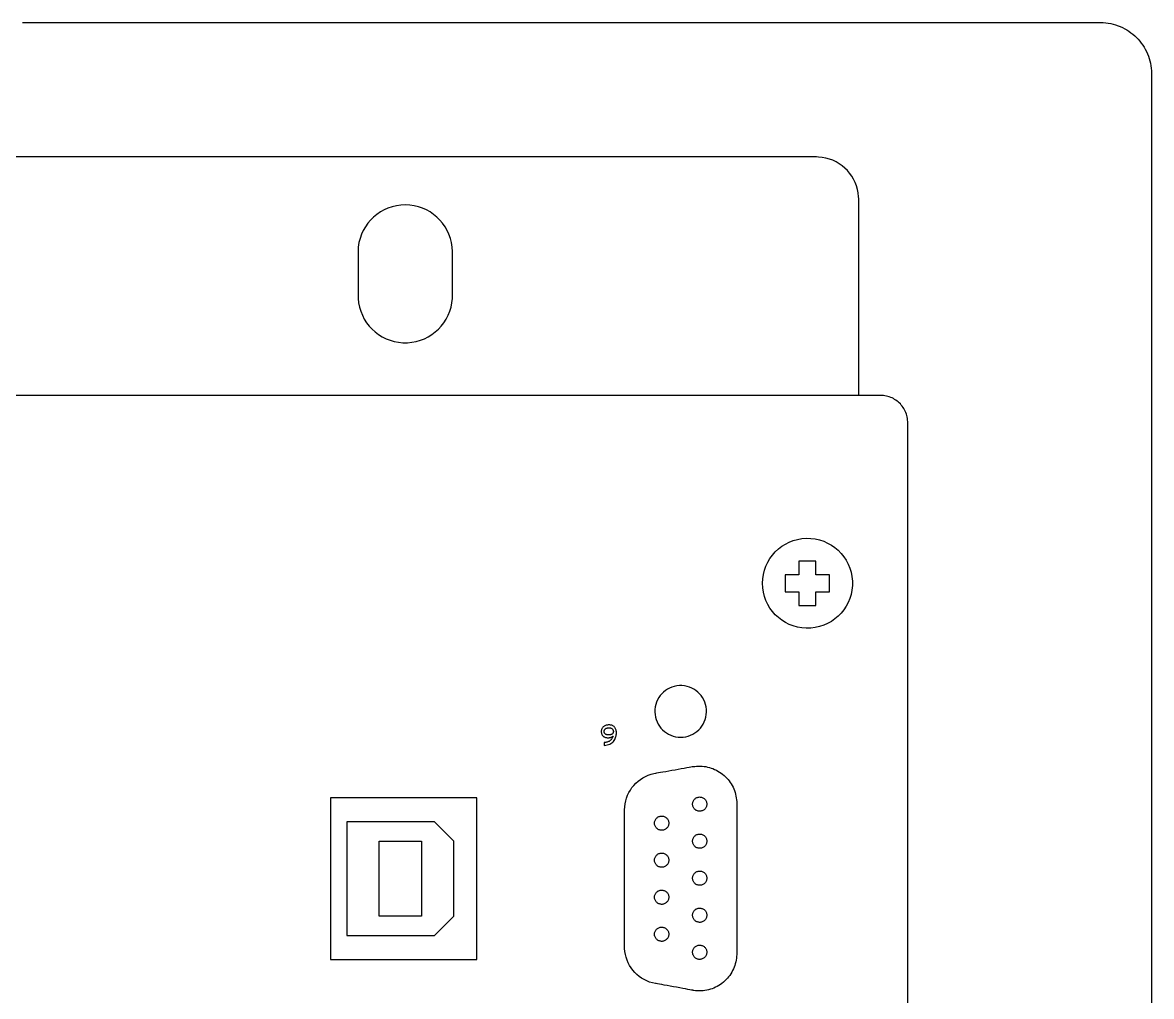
# Model space of a CAD drawing. Extents: x -11 to 35.7, y -8.8 to 26.3.
# Drawn here: x 11.276 to 14.599, y 9.133 to 12 of the extents above; entities that cross this region are included whole.
import ezdxf

# ---------------------------------------------------------------- set-up
doc = ezdxf.new("R2010")
doc.units = 0
doc.header["$MEASUREMENT"] = 0
for name, color, linetype in [('1_01__3U_VERTICAL_RACK_MOU', 7, 'CONTINUOUS'), ('1_02__3U_VERTICAL_PANEL_MO', 7, 'CONTINUOUS'), ('2_03__STANDARD_INTERFACE_P', 7, 'CONTINUOUS'), ('2_04__STANDARD_PLUS_SAFELO', 7, 'CONTINUOUS'), ('5_00_DWG', 7, 'CONTINUOUS')]:
    doc.layers.add(name, color=color, linetype=linetype)

msp = doc.modelspace()

# ---------------------------------------------------------------- linework, layer by layer
at = {"layer": '1_01__3U_VERTICAL_RACK_MOU'}
for points in [[(13.7374, 10.9024), (13.7374, 10.9027), (13.7374, 10.9037), (13.7374, 10.9053), (13.7374, 10.9074), (13.7374, 10.9134), (13.7374, 10.9216), (13.7374, 10.9318), (13.7374, 10.9439), (13.7374, 10.9577), (13.7374, 10.9732), (13.7374, 10.9901), (13.7374, 11.0083), (13.7374, 11.0276), (13.7374, 11.048), (13.7374, 11.0693), (13.7374, 11.0914), (13.7374, 11.1371), (13.7374, 11.2314), (13.7374, 11.2776), (13.7374, 11.3), (13.7374, 11.3217), (13.7374, 11.3427), (13.7374, 11.3626), (13.7374, 11.3815), (13.7374, 11.3992), (13.7374, 11.4155), (13.7374, 11.4302), (13.7374, 11.4433), (13.7374, 11.4546), (13.7374, 11.464), (13.7374, 11.4713), (13.7374, 11.4763), (13.7374, 11.478), (13.7374, 11.479), (13.7374, 11.4794), (13.7374, 11.4818), (13.7371, 11.4874), (13.736, 11.4984), (13.7338, 11.5091), (13.7308, 11.5195), (13.727, 11.5295), (13.7223, 11.539), (13.7169, 11.548), (13.7107, 11.5566), (13.7039, 11.5646), (13.6964, 11.5719), (13.6884, 11.5787), (13.6798, 11.5847), (13.6706, 11.59), (13.6611, 11.5946), (13.651, 11.5983), (13.6406, 11.6012), (13.6299, 11.6032), (13.6188, 11.6042), (13.6132, 11.6044), (13.6125, 11.6044), (13.6124, 11.6044), (13.6124, 11.6044), (13.6124, 11.6044), (13.6124, 11.6044), (13.6124, 11.6044), (13.6124, 11.6044), (13.6124, 11.6044), (13.6124, 11.6044), (13.6124, 11.6044), (13.6124, 11.6044), (13.6124, 11.6044), (13.6115, 11.6044), (13.6094, 11.6044), (13.606, 11.6044), (13.6014, 11.6044), (13.5955, 11.6044), (13.5884, 11.6044), (13.5801, 11.6044), (13.5706, 11.6044), (13.56, 11.6044), (13.5482, 11.6044), (13.5352, 11.6044), (13.5212, 11.6044), (13.5061, 11.6044), (13.4899, 11.6044), (13.4726, 11.6044), (13.4543, 11.6044), (13.435, 11.6044), (13.4147, 11.6044), (13.3934, 11.6044), (13.3712, 11.6044), (13.3479, 11.6044), (13.3238, 11.6044), (13.2987, 11.6044), (13.2728, 11.6044), (13.246, 11.6044), (13.2183, 11.6044), (13.1897, 11.6044), (13.1604, 11.6044), (13.1302, 11.6044), (13.0993, 11.6044), (13.0676, 11.6044), (13.0351, 11.6044), (13.0019, 11.6044), (12.968, 11.6044), (12.9333, 11.6044), (12.898, 11.6044), (12.8621, 11.6044), (12.8255, 11.6044), (12.7882, 11.6044), (12.7504, 11.6044), (12.712, 11.6044), (12.6334, 11.6044), (12.5527, 11.6044), (12.47, 11.6044), (12.3854, 11.6044), (12.2991, 11.6044), (12.2112, 11.6044), (12.1219, 11.6044), (12.0314, 11.6044), (11.9396, 11.6044), (11.8469, 11.6044), (11.7533, 11.6044), (11.659, 11.6044), (11.4688, 11.6044), (11.2774, 11.6044), (11.086, 11.6044)], [(13.8817, 9.1104), (13.8817, 9.1462), (13.8817, 9.1816), (13.8817, 9.2168), (13.8817, 9.2516), (13.8817, 9.2861), (13.8817, 9.3203), (13.8817, 9.3542), (13.8817, 9.3878), (13.8817, 9.421), (13.8817, 9.4539), (13.8817, 9.4864), (13.8817, 9.5186), (13.8817, 9.5505), (13.8817, 9.5821), (13.8817, 9.6133), (13.8817, 9.6442), (13.8817, 9.6747), (13.8817, 9.7049), (13.8817, 9.7347), (13.8817, 9.7642), (13.8817, 9.7933), (13.8817, 9.8221), (13.8817, 9.8505), (13.8817, 9.8785), (13.8817, 9.9062), (13.8817, 9.9335), (13.8817, 9.9605), (13.8817, 9.9871), (13.8817, 10.0133), (13.8817, 10.0391), (13.8817, 10.0646), (13.8817, 10.0897), (13.8817, 10.1144), (13.8817, 10.1387), (13.8817, 10.1626), (13.8817, 10.1862), (13.8817, 10.2093), (13.8817, 10.2321), (13.8817, 10.2545), (13.8817, 10.2764), (13.8817, 10.298), (13.8817, 10.3192), (13.8817, 10.34), (13.8817, 10.3604), (13.8817, 10.3803), (13.8817, 10.3999), (13.8817, 10.419), (13.8817, 10.4378), (13.8817, 10.4561), (13.8817, 10.474), (13.8817, 10.4915), (13.8817, 10.5085), (13.8817, 10.5251), (13.8817, 10.5413), (13.8817, 10.5571), (13.8817, 10.5725), (13.8817, 10.5874), (13.8817, 10.6018), (13.8817, 10.6159), (13.8817, 10.6295), (13.8817, 10.6426), (13.8817, 10.6553), (13.8817, 10.6676), (13.8817, 10.6794), (13.8817, 10.6908), (13.8817, 10.7017), (13.8817, 10.7121), (13.8817, 10.7221), (13.8817, 10.7316), (13.8817, 10.7407), (13.8817, 10.7493), (13.8817, 10.7575), (13.8817, 10.7651), (13.8817, 10.7723), (13.8817, 10.779), (13.8817, 10.7853), (13.8817, 10.7911), (13.8817, 10.7963), (13.8817, 10.8012), (13.8817, 10.8055), (13.8817, 10.8093), (13.8817, 10.8127), (13.8817, 10.8155), (13.8817, 10.8179), (13.8817, 10.8197), (13.8817, 10.8211), (13.8817, 10.822), (13.8817, 10.8223), (13.8817, 10.8223), (13.8817, 10.8223), (13.8817, 10.8223), (13.8817, 10.8224), (13.8817, 10.8224), (13.8817, 10.8224), (13.8817, 10.8224), (13.8817, 10.8224), (13.8817, 10.8224), (13.8817, 10.8226), (13.8817, 10.8232), (13.8817, 10.8255), (13.8814, 10.8301), (13.8808, 10.8346), (13.88, 10.839), (13.879, 10.8434), (13.8777, 10.8476), (13.8762, 10.8518), (13.8745, 10.8558), (13.8725, 10.8597), (13.8704, 10.8635), (13.8681, 10.8672), (13.8655, 10.8707), (13.8628, 10.8741), (13.86, 10.8773), (13.8569, 10.8803), (13.8537, 10.8832), (13.8503, 10.886), (13.8468, 10.8885), (13.8432, 10.8908), (13.8394, 10.893), (13.8355, 10.895), (13.8315, 10.8967), (13.8274, 10.8982), (13.8231, 10.8995), (13.8188, 10.9006), (13.8144, 10.9014), (13.8099, 10.902), (13.8053, 10.9023), (13.8008, 10.9024), (13.7995, 10.9024), (13.7976, 10.9024), (13.7951, 10.9024), (13.7921, 10.9024), (13.7885, 10.9024), (13.7844, 10.9024), (13.7797, 10.9024), (13.7745, 10.9024), (13.7688, 10.9024), (13.7625, 10.9024), (13.7557, 10.9024), (13.7484, 10.9024), (13.7406, 10.9024), (13.7322, 10.9024), (13.7234, 10.9024), (13.7141, 10.9024), (13.7042, 10.9024), (13.6939, 10.9024), (13.6831, 10.9024), (13.6718, 10.9024), (13.6601, 10.9024), (13.6478, 10.9024), (13.6351, 10.9024), (13.622, 10.9024), (13.6084, 10.9024), (13.5944, 10.9024), (13.5799, 10.9024), (13.5649, 10.9024), (13.5496, 10.9024), (13.5338, 10.9024), (13.5176, 10.9024), (13.501, 10.9024), (13.4839, 10.9024), (13.4665, 10.9024), (13.4487, 10.9024), (13.4304, 10.9024), (13.4118, 10.9024), (13.3928, 10.9024), (13.3734, 10.9024), (13.3536, 10.9024), (13.3335, 10.9024), (13.313, 10.9024), (13.2921, 10.9024), (13.2709, 10.9024), (13.2493, 10.9024), (13.2274, 10.9024), (13.2051, 10.9024), (13.1826, 10.9024), (13.1596, 10.9024), (13.1364, 10.9024), (13.1128, 10.9024), (13.089, 10.9024), (13.0648, 10.9024), (13.0403, 10.9024), (13.0155, 10.9024), (12.9904, 10.9024), (12.9651, 10.9024), (12.9394, 10.9024), (12.9135, 10.9024), (12.8873, 10.9024), (12.8608, 10.9024), (12.8341, 10.9024), (12.8071, 10.9024), (12.7799, 10.9024), (12.7524, 10.9024), (12.7247, 10.9024), (12.6967, 10.9024), (12.6685, 10.9024), (12.6401, 10.9024), (12.6115, 10.9024), (12.5826, 10.9024), (12.5536, 10.9024), (12.5243, 10.9024), (12.4948, 10.9024), (12.4651, 10.9024), (12.4353, 10.9024), (12.4052, 10.9024), (12.375, 10.9024), (12.3446, 10.9024), (12.3141, 10.9024), (12.2833, 10.9024), (12.2524, 10.9024), (12.1902, 10.9024), (12.1274, 10.9024), (12.064, 10.9024), (12.0002, 10.9024), (11.9359, 10.9024), (11.8712, 10.9024), (11.8061, 10.9024), (11.7407, 10.9024), (11.675, 10.9024), (11.609, 10.9024), (11.5429, 10.9024), (11.4101, 10.9024), (11.2771, 10.9024), (11.144, 10.9024)]]:
    msp.add_lwpolyline(points, dxfattribs=at)
msp.add_lwpolyline([(12.4024, 11.4634), (12.3891, 11.4628), (12.3762, 11.461), (12.3636, 11.458), (12.3516, 11.4539), (12.3401, 11.4487), (12.3291, 11.4426), (12.3188, 11.4355), (12.3092, 11.4275), (12.3003, 11.4188), (12.2923, 11.4093), (12.2851, 11.399), (12.2788, 11.3882), (12.2736, 11.3767), (12.2693, 11.3647), (12.2662, 11.3522), (12.2642, 11.3393), (12.2634, 11.3261), (12.2634, 11.3244), (12.2634, 11.3244), (12.2634, 11.3244), (12.2634, 11.3244), (12.2634, 11.3244), (12.2634, 11.3244), (12.2634, 11.3244), (12.2634, 11.3244), (12.2634, 11.3244), (12.2634, 11.3244), (12.2634, 11.3244), (12.2634, 11.3244), (12.2634, 11.3244), (12.2634, 11.3244), (12.2634, 11.3244), (12.2634, 11.3244), (12.2634, 11.3244), (12.2634, 11.3237), (12.2634, 11.3207), (12.2634, 11.3156), (12.2634, 11.3087), (12.2634, 11.3003), (12.2634, 11.2908), (12.2634, 11.2804), (12.2634, 11.2695), (12.2634, 11.2583), (12.2634, 11.2472), (12.2634, 11.2364), (12.2634, 11.2263), (12.2634, 11.2172), (12.2634, 11.2094), (12.2634, 11.2031), (12.2634, 11.1988), (12.2634, 11.1966), (12.2636, 11.1881), (12.265, 11.175), (12.2676, 11.1623), (12.2713, 11.1501), (12.2761, 11.1383), (12.2819, 11.1272), (12.2886, 11.1166), (12.2962, 11.1067), (12.3047, 11.0976), (12.3139, 11.0892), (12.3239, 11.0817), (12.3345, 11.0751), (12.3458, 11.0695), (12.3576, 11.0648), (12.3699, 11.0613), (12.3826, 11.0588), (12.3957, 11.0576), (12.4091, 11.0576), (12.4222, 11.0588), (12.4349, 11.0613), (12.4472, 11.0648), (12.459, 11.0695), (12.4703, 11.0751), (12.4809, 11.0817), (12.4909, 11.0892), (12.5001, 11.0976), (12.5086, 11.1067), (12.5162, 11.1166), (12.523, 11.1272), (12.5287, 11.1383), (12.5335, 11.1501), (12.5372, 11.1623), (12.5398, 11.175), (12.5412, 11.1881), (12.5414, 11.1964), (12.5414, 11.1964), (12.5414, 11.1964), (12.5414, 11.1964), (12.5414, 11.1964), (12.5414, 11.1964), (12.5414, 11.1964), (12.5414, 11.1964), (12.5414, 11.1964), (12.5414, 11.1964), (12.5414, 11.1964), (12.5414, 11.1964), (12.5414, 11.1964), (12.5414, 11.1964), (12.5414, 11.1964), (12.5414, 11.1964), (12.5414, 11.1964), (12.5414, 11.1965), (12.5414, 11.1984), (12.5414, 11.2025), (12.5414, 11.2085), (12.5414, 11.2162), (12.5414, 11.2251), (12.5414, 11.2351), (12.5414, 11.2458), (12.5414, 11.2569), (12.5414, 11.2681), (12.5414, 11.2791), (12.5414, 11.2896), (12.5414, 11.2992), (12.5414, 11.3077), (12.5414, 11.3148), (12.5414, 11.3201), (12.5414, 11.3234), (12.5414, 11.3261), (12.5406, 11.3393), (12.5386, 11.3522), (12.5355, 11.3647), (12.5312, 11.3767), (12.526, 11.3882), (12.5197, 11.399), (12.5125, 11.4093), (12.5045, 11.4188), (12.4956, 11.4275), (12.486, 11.4355), (12.4757, 11.4426), (12.4647, 11.4487), (12.4532, 11.4539), (12.4411, 11.458), (12.4286, 11.461), (12.4157, 11.4628)], close=True, dxfattribs=at)
at = {"layer": '1_02__3U_VERTICAL_PANEL_MO'}
msp.add_lwpolyline([(11.2758, 12), (11.4245, 12), (11.573, 12), (11.647, 12), (11.7208, 12), (11.7944, 12), (11.8677, 12), (11.9408, 12), (12.0135, 12), (12.0859, 12), (12.1579, 12), (12.2294, 12), (12.3005, 12), (12.371, 12), (12.441, 12), (12.4758, 12), (12.5104, 12), (12.5449, 12), (12.5793, 12), (12.6134, 12), (12.6474, 12), (12.6812, 12), (12.7149, 12), (12.7483, 12), (12.7816, 12), (12.8147, 12), (12.8476, 12), (12.8803, 12), (12.9128, 12), (12.9451, 12), (12.9771, 12), (13.009, 12), (13.0406, 12), (13.072, 12), (13.1032, 12), (13.1341, 12), (13.1648, 12), (13.1952, 12), (13.2254, 12), (13.2554, 12), (13.285, 12), (13.3145, 12), (13.3436, 12), (13.3725, 12), (13.4011, 12), (13.4294, 12), (13.4574, 12), (13.4852, 12), (13.5126, 12), (13.5398, 12), (13.5666, 12), (13.5932, 12), (13.6194, 12), (13.6453, 12), (13.6709, 12), (13.6961, 12), (13.7211, 12), (13.7457, 12), (13.7699, 12), (13.7938, 12), (13.8174, 12), (13.8406, 12), (13.8634, 12), (13.8859, 12), (13.908, 12), (13.9297, 12), (13.9511, 12), (13.9721, 12), (13.9927, 12), (14.0129, 12), (14.0327, 12), (14.0521, 12), (14.0711, 12), (14.0897, 12), (14.1079, 12), (14.1256, 12), (14.143, 12), (14.1599, 12), (14.1764, 12), (14.1924, 12), (14.208, 12), (14.2232, 12), (14.2379, 12), (14.2522, 12), (14.266, 12), (14.2793, 12), (14.2922, 12), (14.3046, 12), (14.3165, 12), (14.328, 12), (14.3389, 12), (14.3494, 12), (14.3594, 12), (14.3688, 12), (14.3778, 12), (14.3863, 12), (14.3942, 12), (14.4016, 12), (14.4086, 12), (14.4149, 12), (14.4208, 12), (14.4261, 12), (14.4309, 12), (14.4351, 12), (14.4388, 12), (14.4419, 12), (14.4445, 12), (14.4465, 12), (14.4473, 12), (14.4479, 12), (14.4484, 12), (14.4488, 12), (14.449, 12), (14.4491, 12), (14.4568, 11.9998), (14.4644, 11.9993), (14.4719, 11.9983), (14.4793, 11.997), (14.4866, 11.9953), (14.4937, 11.9933), (14.5007, 11.9909), (14.5075, 11.9882), (14.5141, 11.9852), (14.5206, 11.9819), (14.5269, 11.9783), (14.533, 11.9744), (14.5388, 11.9702), (14.5445, 11.9658), (14.5499, 11.9611), (14.5552, 11.9561), (14.5601, 11.9509), (14.5648, 11.9454), (14.5693, 11.9398), (14.5735, 11.9339), (14.5774, 11.9278), (14.581, 11.9215), (14.5843, 11.9151), (14.5873, 11.9084), (14.59, 11.9016), (14.5923, 11.8946), (14.5944, 11.8875), (14.596, 11.8802), (14.5974, 11.8729), (14.5983, 11.8654), (14.5989, 11.8577), (14.5991, 11.85), (14.5991, 11.8498), (14.5991, 11.8491), (14.5991, 11.848), (14.5991, 11.8465), (14.5991, 11.8445), (14.5991, 11.842), (14.5991, 11.8392), (14.5991, 11.8359), (14.5991, 11.8322), (14.5991, 11.828), (14.5991, 11.8234), (14.5991, 11.8184), (14.5991, 11.813), (14.5991, 11.8071), (14.5991, 11.8008), (14.5991, 11.7941), (14.5991, 11.787), (14.5991, 11.7794), (14.5991, 11.7715), (14.5991, 11.7631), (14.5991, 11.7543), (14.5991, 11.7451), (14.5991, 11.7355), (14.5991, 11.7255), (14.5991, 11.7151), (14.5991, 11.7043), (14.5991, 11.6931), (14.5991, 11.6815), (14.5991, 11.6695), (14.5991, 11.6571), (14.5991, 11.6443), (14.5991, 11.6311), (14.5991, 11.6175), (14.5991, 11.6036), (14.5991, 11.5892), (14.5991, 11.5745), (14.5991, 11.5593), (14.5991, 11.5438), (14.5991, 11.528), (14.5991, 11.5117), (14.5991, 11.495), (14.5991, 11.478), (14.5991, 11.4606), (14.5991, 11.4429), (14.5991, 11.4248), (14.5991, 11.4063), (14.5991, 11.3874), (14.5991, 11.3682), (14.5991, 11.3486), (14.5991, 11.3286), (14.5991, 11.3083), (14.5991, 11.2877), (14.5991, 11.2666), (14.5991, 11.2453), (14.5991, 11.2235), (14.5991, 11.2015), (14.5991, 11.179), (14.5991, 11.1563), (14.5991, 11.1332), (14.5991, 11.1097), (14.5991, 11.0859), (14.5991, 11.0617), (14.5991, 11.0373), (14.5991, 11.0125), (14.5991, 10.9873), (14.5991, 10.9618), (14.5991, 10.936), (14.5991, 10.9099), (14.5991, 10.8834), (14.5991, 10.8566), (14.5991, 10.8295), (14.5991, 10.802), (14.5991, 10.7743), (14.5991, 10.7462), (14.5991, 10.7178), (14.5991, 10.6891), (14.5991, 10.66), (14.5991, 10.6307), (14.5991, 10.601), (14.5991, 10.5711), (14.5991, 10.5408), (14.5991, 10.5102), (14.5991, 10.4793), (14.5991, 10.4482), (14.5991, 10.4167), (14.5991, 10.3849), (14.5991, 10.3528), (14.5991, 10.3205), (14.5991, 10.2878), (14.5991, 10.2549), (14.5991, 10.2216), (14.5991, 10.1881), (14.5991, 10.1543), (14.5991, 10.1202), (14.5991, 10.0858), (14.5991, 10.0512), (14.5991, 10.0162), (14.5991, 9.981), (14.5991, 9.9455), (14.5991, 9.9097), (14.5991, 9.8737), (14.5991, 9.8374), (14.5991, 9.8008), (14.5991, 9.764), (14.5991, 9.7269), (14.5991, 9.6895), (14.5991, 9.6519), (14.5991, 9.614), (14.5991, 9.5758), (14.5991, 9.5374), (14.5991, 9.4988), (14.5991, 9.4599), (14.5991, 9.4207), (14.5991, 9.3813), (14.5991, 9.3416), (14.5991, 9.3017), (14.5991, 9.2616), (14.5991, 9.2212), (14.5991, 9.1806), (14.5991, 9.1397), (14.5991, 9.0986)], dxfattribs=at)
at = {"layer": '2_03__STANDARD_INTERFACE_P'}
for points in [[(12.1823, 9.2417), (12.6134, 9.2417), (12.6134, 9.7181), (12.1823, 9.7181), (12.1823, 9.2417)], [(12.2303, 9.3126), (12.4882, 9.3126), (12.5453, 9.3697), (12.5453, 9.5901), (12.4882, 9.6472), (12.2303, 9.6472), (12.2303, 9.3126)], [(12.3252, 9.5901), (12.4504, 9.5901), (12.4504, 9.3697), (12.3252, 9.3697), (12.3252, 9.5901)]]:
    msp.add_lwpolyline(points, dxfattribs=at)
at = {"layer": '2_04__STANDARD_PLUS_SAFELO'}
for points in [[(12.1823, 9.2417), (12.6134, 9.2417), (12.6134, 9.7181), (12.1823, 9.7181), (12.1823, 9.2417)], [(12.2303, 9.3126), (12.4882, 9.3126), (12.5453, 9.3697), (12.5453, 9.5901), (12.4882, 9.6472), (12.2303, 9.6472), (12.2303, 9.3126)], [(12.3252, 9.5901), (12.4504, 9.5901), (12.4504, 9.3697), (12.3252, 9.3697), (12.3252, 9.5901)]]:
    msp.add_lwpolyline(points, dxfattribs=at)
at = {"layer": '5_00_DWG'}
for points in [[(13.454, 10.3494), (13.4547, 10.3628), (13.4566, 10.3758), (13.4598, 10.3883), (13.4641, 10.4003), (13.4695, 10.4118), (13.4759, 10.4226), (13.4834, 10.4327), (13.4917, 10.4421), (13.5008, 10.4507), (13.5107, 10.4583), (13.5214, 10.465), (13.5326, 10.4707), (13.5445, 10.4753), (13.5569, 10.4788), (13.5697, 10.4811), (13.5829, 10.4821), (13.5964, 10.4817), (13.6094, 10.4801), (13.6221, 10.4772), (13.6343, 10.4732), (13.6459, 10.468), (13.6569, 10.4618), (13.6672, 10.4546), (13.6768, 10.4465), (13.6855, 10.4375), (13.6934, 10.4278), (13.7003, 10.4173), (13.7063, 10.4061), (13.7111, 10.3944), (13.7149, 10.3821), (13.7175, 10.3693), (13.7188, 10.3562), (13.7188, 10.3427), (13.7175, 10.3296), (13.7149, 10.3169), (13.7111, 10.3046), (13.7063, 10.2929), (13.7003, 10.2817), (13.6934, 10.2713), (13.6855, 10.2615), (13.6768, 10.2526), (13.6672, 10.2445), (13.6569, 10.2373), (13.6459, 10.2311), (13.6343, 10.2259), (13.6221, 10.2219), (13.6094, 10.219), (13.5964, 10.2174), (13.5829, 10.217), (13.5697, 10.218), (13.5569, 10.2203), (13.5445, 10.2238), (13.5326, 10.2284), (13.5214, 10.2341), (13.5107, 10.2408), (13.5008, 10.2484), (13.4917, 10.2569), (13.4834, 10.2663), (13.4759, 10.2764), (13.4695, 10.2872), (13.4641, 10.2987), (13.4598, 10.3107), (13.4566, 10.3232), (13.4547, 10.3361)], [(13.2132, 9.8964), (13.2209, 9.8968), (13.2283, 9.8979), (13.2355, 9.8997), (13.2424, 9.9022), (13.2489, 9.9053), (13.2551, 9.909), (13.2609, 9.9132), (13.2663, 9.918), (13.2712, 9.9233), (13.2756, 9.929), (13.2794, 9.9351), (13.2827, 9.9416), (13.2853, 9.9484), (13.2873, 9.9555), (13.2886, 9.9629), (13.2892, 9.9705), (13.289, 9.9781), (13.288, 9.9856), (13.2864, 9.9929), (13.2841, 9.9999), (13.2811, 10.0065), (13.2776, 10.0128), (13.2735, 10.0187), (13.2688, 10.0242), (13.2637, 10.0292), (13.2581, 10.0337), (13.2521, 10.0377), (13.2457, 10.0411), (13.239, 10.0439), (13.2319, 10.0461), (13.2246, 10.0475), (13.2171, 10.0483), (13.2094, 10.0483), (13.2018, 10.0475), (13.1945, 10.0461), (13.1875, 10.0439), (13.1807, 10.0411), (13.1743, 10.0377), (13.1683, 10.0337), (13.1627, 10.0292), (13.1576, 10.0242), (13.1529, 10.0187), (13.1488, 10.0128), (13.1453, 10.0065), (13.1423, 9.9999), (13.14, 9.9929), (13.1384, 9.9856), (13.1374, 9.9781), (13.1372, 9.9705), (13.1378, 9.9629), (13.1391, 9.9555), (13.1411, 9.9484), (13.1437, 9.9416), (13.147, 9.9351), (13.1508, 9.929), (13.1552, 9.9233), (13.1601, 9.918), (13.1655, 9.9132), (13.1713, 9.909), (13.1775, 9.9053), (13.184, 9.9022), (13.1909, 9.8997), (13.1981, 9.8979), (13.2056, 9.8968)], [(13.0241, 9.9093), (13.024, 9.9121), (13.0237, 9.9147), (13.0232, 9.9172), (13.0226, 9.9194), (13.0218, 9.9214), (13.0208, 9.9233), (13.0197, 9.925), (13.0184, 9.9264), (13.017, 9.9278), (13.0155, 9.9289), (13.0139, 9.9299), (13.0122, 9.9307), (13.0103, 9.9314), (13.0084, 9.9319), (13.0064, 9.9323), (13.0043, 9.9325), (13.0022, 9.9326), (13, 9.9325), (12.9978, 9.9323), (12.9957, 9.9319), (12.9937, 9.9315), (12.9918, 9.9309), (12.99, 9.9301), (12.9883, 9.9292), (12.9867, 9.9282), (12.9853, 9.927), (12.984, 9.9258), (12.9828, 9.9243), (12.9818, 9.9228), (12.9809, 9.9211), (12.9803, 9.9193), (12.9798, 9.9174), (12.9795, 9.9153), (12.9794, 9.9131), (12.9795, 9.911), (12.9797, 9.909), (12.9802, 9.9072), (12.9808, 9.9055), (12.9815, 9.9039), (12.9824, 9.9024), (12.9834, 9.9011), (12.9846, 9.8999), (12.9858, 9.8988), (12.9872, 9.8979), (12.9887, 9.8971), (12.9902, 9.8964), (12.9918, 9.8959), (12.9935, 9.8954), (12.9953, 9.8951), (12.9971, 9.895), (12.9989, 9.8949), (13.0002, 9.8949), (13.0013, 9.895), (13.0024, 9.895), (13.0035, 9.8951), (13.0045, 9.8953), (13.0055, 9.8954), (13.0064, 9.8956), (13.0073, 9.8959), (13.0082, 9.8962), (13.009, 9.8965), (13.0098, 9.8968), (13.0106, 9.8972), (13.0114, 9.8976), (13.0121, 9.898), (13.0128, 9.8985), (13.0136, 9.899), (13.0143, 9.8996), (13.0136, 9.8975), (13.0127, 9.8955), (13.0118, 9.8937), (13.0108, 9.892), (13.0096, 9.8904), (13.0083, 9.8889), (13.007, 9.8876), (13.0055, 9.8863), (13.004, 9.8852), (13.0023, 9.8842), (13.0005, 9.8834), (12.9987, 9.8826), (12.9967, 9.882), (12.9947, 9.8815), (12.9925, 9.8811), (12.9903, 9.8808), (12.988, 9.8806), (12.988, 9.8806), (12.988, 9.8803), (12.988, 9.88), (12.988, 9.8795), (12.988, 9.8789), (12.988, 9.8783), (12.988, 9.8776), (12.988, 9.8769), (12.988, 9.8762), (12.988, 9.8754), (12.988, 9.8748), (12.988, 9.8741), (12.988, 9.8736), (12.988, 9.8731), (12.988, 9.8727), (12.988, 9.8725), (12.988, 9.8724), (12.9926, 9.8728), (12.9969, 9.8735), (13.0009, 9.8746), (13.0044, 9.876), (13.0077, 9.8777), (13.0105, 9.8796), (13.0131, 9.8818), (13.0154, 9.8842), (13.0173, 9.8868), (13.019, 9.8894), (13.0205, 9.8922), (13.0216, 9.8951), (13.0226, 9.898), (13.0233, 9.9009), (13.0237, 9.9038), (13.024, 9.9066)], [(13.0152, 9.9134), (13.0151, 9.9122), (13.0149, 9.911), (13.0147, 9.91), (13.0143, 9.909), (13.0138, 9.9081), (13.0131, 9.9072), (13.0124, 9.9065), (13.0116, 9.9058), (13.0107, 9.9052), (13.0097, 9.9047), (13.0086, 9.9042), (13.0074, 9.9039), (13.0062, 9.9036), (13.0048, 9.9034), (13.0034, 9.9032), (13.0019, 9.9032), (13.0003, 9.9032), (12.9989, 9.9033), (12.9975, 9.9034), (12.9962, 9.9037), (12.9951, 9.904), (12.994, 9.9044), (12.9929, 9.9048), (12.992, 9.9054), (12.9912, 9.906), (12.9905, 9.9067), (12.9898, 9.9075), (12.9893, 9.9084), (12.9889, 9.9093), (12.9885, 9.9104), (12.9883, 9.9115), (12.9882, 9.9127), (12.9882, 9.9139), (12.9883, 9.9151), (12.9885, 9.9162), (12.9889, 9.9172), (12.9893, 9.9182), (12.9898, 9.9191), (12.9905, 9.9199), (12.9912, 9.9207), (12.992, 9.9214), (12.993, 9.922), (12.994, 9.9226), (12.9952, 9.9231), (12.9964, 9.9234), (12.9977, 9.9237), (12.9992, 9.9239), (13.0007, 9.9241), (13.0023, 9.9241), (13.0038, 9.924), (13.0053, 9.9238), (13.0066, 9.9235), (13.0079, 9.9231), (13.009, 9.9227), (13.0101, 9.9221), (13.0111, 9.9215), (13.0119, 9.9208), (13.0127, 9.92), (13.0133, 9.9192), (13.0139, 9.9183), (13.0144, 9.9174), (13.0147, 9.9164), (13.015, 9.9154), (13.0151, 9.9144)], [(13.2491, 9.8097), (13.2546, 9.8105), (13.2601, 9.8111), (13.2656, 9.8113), (13.2711, 9.8113), (13.2765, 9.8111), (13.282, 9.8105), (13.2874, 9.8097), (13.2927, 9.8086), (13.298, 9.8073), (13.3032, 9.8057), (13.3083, 9.8038), (13.3133, 9.8017), (13.3183, 9.7993), (13.3231, 9.7967), (13.3278, 9.7939), (13.3323, 9.7908), (13.3368, 9.7874), (13.341, 9.7838), (13.3451, 9.7801), (13.3489, 9.7761), (13.3526, 9.772), (13.356, 9.7677), (13.3592, 9.7633), (13.3621, 9.7587), (13.3648, 9.7539), (13.3673, 9.7491), (13.3696, 9.7441), (13.3715, 9.7391), (13.3733, 9.7339), (13.3748, 9.7287), (13.376, 9.7233), (13.377, 9.7179), (13.3776, 9.7125), (13.3781, 9.7069), (13.3782, 9.7014), (13.3782, 9.6972), (13.3782, 9.6854), (13.3782, 9.6669), (13.3782, 9.6427), (13.3782, 9.6138), (13.3782, 9.5811), (13.3782, 9.5458), (13.3782, 9.5087), (13.3782, 9.4709), (13.3782, 9.4334), (13.3782, 9.397), (13.3782, 9.3629), (13.3782, 9.332), (13.3782, 9.3054), (13.3782, 9.2839), (13.3782, 9.2686), (13.3782, 9.2604), (13.3782, 9.2566), (13.3779, 9.2511), (13.3773, 9.2456), (13.3765, 9.2401), (13.3754, 9.2348), (13.3741, 9.2295), (13.3724, 9.2243), (13.3706, 9.2191), (13.3685, 9.2141), (13.3661, 9.2092), (13.3635, 9.2044), (13.3607, 9.1998), (13.3576, 9.1953), (13.3543, 9.1909), (13.3508, 9.1867), (13.347, 9.1827), (13.3431, 9.1788), (13.3389, 9.1751), (13.3346, 9.1717), (13.3301, 9.1684), (13.3254, 9.1655), (13.3207, 9.1627), (13.3158, 9.1602), (13.3108, 9.158), (13.3058, 9.156), (13.3006, 9.1543), (13.2954, 9.1528), (13.29, 9.1516), (13.2847, 9.1506), (13.2793, 9.1499), (13.2738, 9.1495), (13.2683, 9.1494), (13.2629, 9.1495), (13.2573, 9.1499), (13.2519, 9.1506), (13.2491, 9.151), (13.2491, 9.151), (13.2491, 9.1511), (13.2491, 9.1511), (13.2491, 9.1511), (13.2491, 9.1511), (13.2491, 9.1512), (13.2491, 9.1512), (13.2492, 9.1512), (13.2492, 9.1512), (13.2492, 9.1513), (13.2492, 9.1513), (13.2492, 9.1513), (13.2492, 9.1513), (13.2492, 9.1514), (13.2492, 9.1514), (13.2492, 9.1514), (13.2492, 9.1514), (13.2482, 9.1516), (13.2452, 9.1521), (13.2406, 9.153), (13.2346, 9.1541), (13.2274, 9.1554), (13.2193, 9.1568), (13.2105, 9.1584), (13.2013, 9.1601), (13.1919, 9.1618), (13.1825, 9.1635), (13.1735, 9.1652), (13.165, 9.1667), (13.1573, 9.1681), (13.1507, 9.1693), (13.1453, 9.1703), (13.1415, 9.171), (13.1395, 9.1713), (13.1392, 9.1714), (13.1392, 9.1714), (13.1392, 9.1714), (13.1392, 9.1714), (13.1392, 9.1713), (13.1392, 9.1713), (13.1392, 9.1713), (13.1392, 9.1713), (13.1392, 9.1712), (13.1392, 9.1712), (13.1391, 9.1712), (13.1391, 9.1711), (13.1391, 9.1711), (13.1391, 9.1711), (13.1391, 9.1711), (13.1391, 9.1711), (13.1391, 9.1711), (13.1391, 9.1711), (13.1302, 9.173), (13.1217, 9.1756), (13.1134, 9.1789), (13.1056, 9.1828), (13.0981, 9.1872), (13.091, 9.1923), (13.0844, 9.1978), (13.0782, 9.2038), (13.0726, 9.2103), (13.0674, 9.2172), (13.0628, 9.2246), (13.0588, 9.2322), (13.0554, 9.2402), (13.0526, 9.2485), (13.0505, 9.2571), (13.049, 9.2658), (13.0483, 9.2748), (13.0482, 9.2803), (13.0482, 9.2878), (13.0482, 9.3017), (13.0482, 9.3213), (13.0482, 9.3456), (13.0482, 9.3738), (13.0482, 9.4049), (13.0482, 9.438), (13.0482, 9.4722), (13.0482, 9.5067), (13.0482, 9.5405), (13.0482, 9.5727), (13.0482, 9.6025), (13.0482, 9.6288), (13.0482, 9.6509), (13.0482, 9.6678), (13.0482, 9.6786), (13.0482, 9.6824), (13.0486, 9.6914), (13.0497, 9.7003), (13.0515, 9.709), (13.0539, 9.7174), (13.057, 9.7256), (13.0608, 9.7334), (13.0651, 9.7409), (13.0699, 9.748), (13.0753, 9.7547), (13.0813, 9.761), (13.0877, 9.7668), (13.0945, 9.7721), (13.1018, 9.7768), (13.1095, 9.781), (13.1175, 9.7846), (13.1259, 9.7875), (13.1346, 9.7898), (13.1391, 9.7907), (13.1391, 9.7907), (13.1391, 9.7907), (13.1391, 9.7907), (13.1391, 9.7907), (13.1391, 9.7906), (13.1391, 9.7906), (13.1391, 9.7906), (13.1392, 9.7906), (13.1392, 9.7905), (13.1392, 9.7905), (13.1392, 9.7905), (13.1392, 9.7905), (13.1392, 9.7904), (13.1392, 9.7904), (13.1392, 9.7904), (13.1392, 9.7904), (13.1392, 9.7904), (13.1403, 9.7906), (13.1432, 9.7911), (13.1478, 9.792), (13.1538, 9.793), (13.161, 9.7944), (13.1691, 9.7958), (13.1779, 9.7974), (13.1872, 9.7991), (13.1966, 9.8008), (13.2059, 9.8025), (13.215, 9.8042), (13.2234, 9.8057), (13.2311, 9.8071), (13.2378, 9.8083), (13.2431, 9.8093), (13.2469, 9.81), (13.2489, 9.8103), (13.2492, 9.8104), (13.2492, 9.8104), (13.2492, 9.8103), (13.2492, 9.8103), (13.2492, 9.8103), (13.2492, 9.8102), (13.2492, 9.8102), (13.2492, 9.8101), (13.2492, 9.8101), (13.2492, 9.81), (13.2491, 9.8099), (13.2491, 9.8099), (13.2491, 9.8098), (13.2491, 9.8098), (13.2491, 9.8098), (13.2491, 9.8097), (13.2491, 9.8097)], [(13.2482, 9.6994), (13.2483, 9.7015), (13.2486, 9.7036), (13.2491, 9.7055), (13.2498, 9.7074), (13.2507, 9.7093), (13.2517, 9.711), (13.2529, 9.7126), (13.2542, 9.7141), (13.2556, 9.7154), (13.2572, 9.7166), (13.2589, 9.7177), (13.2607, 9.7186), (13.2626, 9.7193), (13.2645, 9.7199), (13.2666, 9.7202), (13.2687, 9.7204), (13.2708, 9.7203), (13.2729, 9.7201), (13.2749, 9.7196), (13.2768, 9.719), (13.2786, 9.7182), (13.2804, 9.7172), (13.282, 9.716), (13.2835, 9.7147), (13.2849, 9.7133), (13.2862, 9.7118), (13.2873, 9.7101), (13.2882, 9.7084), (13.289, 9.7065), (13.2896, 9.7046), (13.29, 9.7025), (13.2902, 9.7004), (13.2902, 9.6983), (13.29, 9.6962), (13.2896, 9.6942), (13.289, 9.6923), (13.2882, 9.6904), (13.2873, 9.6886), (13.2862, 9.687), (13.2849, 9.6854), (13.2835, 9.684), (13.282, 9.6827), (13.2804, 9.6816), (13.2786, 9.6806), (13.2768, 9.6798), (13.2749, 9.6792), (13.2729, 9.6787), (13.2708, 9.6784), (13.2687, 9.6784), (13.2666, 9.6785), (13.2645, 9.6789), (13.2626, 9.6795), (13.2607, 9.6802), (13.2589, 9.6811), (13.2572, 9.6822), (13.2556, 9.6834), (13.2542, 9.6847), (13.2529, 9.6862), (13.2517, 9.6878), (13.2507, 9.6895), (13.2498, 9.6913), (13.2491, 9.6932), (13.2486, 9.6952), (13.2483, 9.6973)], [(13.1362, 9.6434), (13.1363, 9.6455), (13.1366, 9.6476), (13.1371, 9.6495), (13.1378, 9.6514), (13.1387, 9.6533), (13.1397, 9.655), (13.1409, 9.6566), (13.1422, 9.6581), (13.1436, 9.6594), (13.1452, 9.6606), (13.1469, 9.6617), (13.1487, 9.6626), (13.1506, 9.6633), (13.1525, 9.6639), (13.1546, 9.6642), (13.1567, 9.6644), (13.1588, 9.6643), (13.1609, 9.6641), (13.1629, 9.6636), (13.1648, 9.663), (13.1666, 9.6622), (13.1684, 9.6612), (13.17, 9.66), (13.1715, 9.6588), (13.1729, 9.6573), (13.1741, 9.6558), (13.1752, 9.6541), (13.1762, 9.6524), (13.177, 9.6505), (13.1776, 9.6486), (13.178, 9.6465), (13.1782, 9.6445), (13.1782, 9.6423), (13.178, 9.6402), (13.1776, 9.6382), (13.177, 9.6363), (13.1762, 9.6344), (13.1752, 9.6326), (13.1741, 9.631), (13.1729, 9.6294), (13.1715, 9.628), (13.17, 9.6267), (13.1684, 9.6256), (13.1666, 9.6246), (13.1648, 9.6238), (13.1629, 9.6232), (13.1609, 9.6227), (13.1588, 9.6225), (13.1567, 9.6224), (13.1546, 9.6226), (13.1525, 9.6229), (13.1506, 9.6235), (13.1487, 9.6242), (13.1469, 9.6251), (13.1452, 9.6262), (13.1436, 9.6274), (13.1422, 9.6287), (13.1409, 9.6302), (13.1397, 9.6318), (13.1387, 9.6335), (13.1378, 9.6353), (13.1371, 9.6372), (13.1366, 9.6392), (13.1363, 9.6413)], [(13.2482, 9.5904), (13.2483, 9.5925), (13.2486, 9.5946), (13.2491, 9.5965), (13.2498, 9.5984), (13.2507, 9.6003), (13.2517, 9.602), (13.2529, 9.6036), (13.2542, 9.6051), (13.2556, 9.6064), (13.2572, 9.6076), (13.2589, 9.6087), (13.2607, 9.6096), (13.2626, 9.6103), (13.2645, 9.6109), (13.2666, 9.6112), (13.2687, 9.6114), (13.2708, 9.6113), (13.2729, 9.6111), (13.2749, 9.6106), (13.2768, 9.61), (13.2786, 9.6092), (13.2804, 9.6082), (13.282, 9.607), (13.2835, 9.6057), (13.2849, 9.6043), (13.2862, 9.6028), (13.2873, 9.6011), (13.2882, 9.5994), (13.289, 9.5975), (13.2896, 9.5956), (13.29, 9.5935), (13.2902, 9.5914), (13.2902, 9.5893), (13.29, 9.5872), (13.2896, 9.5852), (13.289, 9.5833), (13.2882, 9.5814), (13.2873, 9.5796), (13.2862, 9.578), (13.2849, 9.5764), (13.2835, 9.575), (13.282, 9.5737), (13.2804, 9.5726), (13.2786, 9.5716), (13.2768, 9.5708), (13.2749, 9.5702), (13.2729, 9.5697), (13.2708, 9.5694), (13.2687, 9.5694), (13.2666, 9.5696), (13.2645, 9.5699), (13.2626, 9.5705), (13.2607, 9.5712), (13.2589, 9.5721), (13.2572, 9.5731), (13.2556, 9.5744), (13.2542, 9.5757), (13.2529, 9.5772), (13.2517, 9.5788), (13.2507, 9.5805), (13.2498, 9.5823), (13.2491, 9.5842), (13.2486, 9.5862), (13.2483, 9.5883)], [(13.1362, 9.5344), (13.1363, 9.5365), (13.1366, 9.5386), (13.1371, 9.5405), (13.1378, 9.5424), (13.1387, 9.5443), (13.1397, 9.546), (13.1409, 9.5476), (13.1422, 9.5491), (13.1436, 9.5504), (13.1452, 9.5516), (13.1469, 9.5527), (13.1487, 9.5536), (13.1506, 9.5543), (13.1525, 9.5549), (13.1546, 9.5552), (13.1567, 9.5554), (13.1588, 9.5553), (13.1609, 9.5551), (13.1629, 9.5546), (13.1648, 9.554), (13.1666, 9.5532), (13.1684, 9.5522), (13.17, 9.551), (13.1715, 9.5498), (13.1729, 9.5483), (13.1741, 9.5468), (13.1752, 9.5451), (13.1762, 9.5434), (13.177, 9.5415), (13.1776, 9.5396), (13.178, 9.5375), (13.1782, 9.5355), (13.1782, 9.5333), (13.178, 9.5312), (13.1776, 9.5292), (13.177, 9.5273), (13.1762, 9.5254), (13.1752, 9.5236), (13.1741, 9.522), (13.1729, 9.5204), (13.1715, 9.519), (13.17, 9.5177), (13.1684, 9.5166), (13.1666, 9.5156), (13.1648, 9.5148), (13.1629, 9.5141), (13.1609, 9.5137), (13.1588, 9.5134), (13.1567, 9.5134), (13.1546, 9.5135), (13.1525, 9.5139), (13.1506, 9.5144), (13.1487, 9.5152), (13.1469, 9.5161), (13.1452, 9.5171), (13.1436, 9.5184), (13.1422, 9.5197), (13.1409, 9.5212), (13.1397, 9.5228), (13.1387, 9.5245), (13.1378, 9.5263), (13.1371, 9.5282), (13.1366, 9.5302), (13.1363, 9.5323)], [(13.2482, 9.4814), (13.2483, 9.4835), (13.2486, 9.4856), (13.2491, 9.4875), (13.2498, 9.4894), (13.2507, 9.4913), (13.2517, 9.493), (13.2529, 9.4946), (13.2542, 9.4961), (13.2556, 9.4974), (13.2572, 9.4986), (13.2589, 9.4997), (13.2607, 9.5006), (13.2626, 9.5013), (13.2645, 9.5019), (13.2666, 9.5022), (13.2687, 9.5024), (13.2708, 9.5023), (13.2729, 9.5021), (13.2749, 9.5016), (13.2768, 9.501), (13.2786, 9.5002), (13.2804, 9.4992), (13.282, 9.498), (13.2835, 9.4967), (13.2849, 9.4953), (13.2862, 9.4938), (13.2873, 9.4921), (13.2882, 9.4904), (13.289, 9.4885), (13.2896, 9.4866), (13.29, 9.4845), (13.2902, 9.4825), (13.2902, 9.4803), (13.29, 9.4782), (13.2896, 9.4762), (13.289, 9.4743), (13.2882, 9.4724), (13.2873, 9.4706), (13.2862, 9.469), (13.2849, 9.4674), (13.2835, 9.466), (13.282, 9.4647), (13.2804, 9.4636), (13.2786, 9.4626), (13.2768, 9.4618), (13.2749, 9.4612), (13.2729, 9.4607), (13.2708, 9.4605), (13.2687, 9.4604), (13.2666, 9.4606), (13.2645, 9.4609), (13.2626, 9.4615), (13.2607, 9.4622), (13.2589, 9.4631), (13.2572, 9.4642), (13.2556, 9.4654), (13.2542, 9.4667), (13.2529, 9.4682), (13.2517, 9.4698), (13.2507, 9.4715), (13.2498, 9.4733), (13.2491, 9.4752), (13.2486, 9.4772), (13.2483, 9.4793)], [(13.1362, 9.4254), (13.1363, 9.4275), (13.1366, 9.4295), (13.1371, 9.4315), (13.1378, 9.4334), (13.1387, 9.4353), (13.1397, 9.437), (13.1409, 9.4386), (13.1422, 9.4401), (13.1436, 9.4414), (13.1452, 9.4426), (13.1469, 9.4437), (13.1487, 9.4446), (13.1506, 9.4453), (13.1525, 9.4459), (13.1546, 9.4462), (13.1567, 9.4464), (13.1588, 9.4463), (13.1609, 9.4461), (13.1629, 9.4456), (13.1648, 9.445), (13.1666, 9.4442), (13.1684, 9.4432), (13.17, 9.442), (13.1715, 9.4408), (13.1729, 9.4393), (13.1741, 9.4378), (13.1752, 9.4361), (13.1762, 9.4344), (13.177, 9.4325), (13.1776, 9.4306), (13.178, 9.4285), (13.1782, 9.4264), (13.1782, 9.4243), (13.178, 9.4222), (13.1776, 9.4202), (13.177, 9.4183), (13.1762, 9.4164), (13.1752, 9.4146), (13.1741, 9.413), (13.1729, 9.4114), (13.1715, 9.41), (13.17, 9.4087), (13.1684, 9.4076), (13.1666, 9.4066), (13.1648, 9.4058), (13.1629, 9.4052), (13.1609, 9.4047), (13.1588, 9.4044), (13.1567, 9.4044), (13.1546, 9.4045), (13.1525, 9.4049), (13.1506, 9.4054), (13.1487, 9.4062), (13.1469, 9.4071), (13.1452, 9.4081), (13.1436, 9.4094), (13.1422, 9.4107), (13.1409, 9.4122), (13.1397, 9.4138), (13.1387, 9.4155), (13.1378, 9.4173), (13.1371, 9.4192), (13.1366, 9.4212), (13.1363, 9.4233)], [(13.2482, 9.3724), (13.2483, 9.3745), (13.2486, 9.3766), (13.2491, 9.3785), (13.2498, 9.3804), (13.2507, 9.3823), (13.2517, 9.384), (13.2529, 9.3856), (13.2542, 9.3871), (13.2556, 9.3884), (13.2572, 9.3896), (13.2589, 9.3907), (13.2607, 9.3916), (13.2626, 9.3923), (13.2645, 9.3929), (13.2666, 9.3932), (13.2687, 9.3934), (13.2708, 9.3933), (13.2729, 9.3931), (13.2749, 9.3926), (13.2768, 9.392), (13.2786, 9.3912), (13.2804, 9.3902), (13.282, 9.389), (13.2835, 9.3878), (13.2849, 9.3863), (13.2862, 9.3848), (13.2873, 9.3831), (13.2882, 9.3814), (13.289, 9.3795), (13.2896, 9.3776), (13.29, 9.3755), (13.2902, 9.3735), (13.2902, 9.3713), (13.29, 9.3692), (13.2896, 9.3672), (13.289, 9.3653), (13.2882, 9.3634), (13.2873, 9.3616), (13.2862, 9.36), (13.2849, 9.3584), (13.2835, 9.357), (13.282, 9.3557), (13.2804, 9.3546), (13.2786, 9.3536), (13.2768, 9.3528), (13.2749, 9.3521), (13.2729, 9.3517), (13.2708, 9.3514), (13.2687, 9.3514), (13.2666, 9.3515), (13.2645, 9.3519), (13.2626, 9.3524), (13.2607, 9.3532), (13.2589, 9.3541), (13.2572, 9.3551), (13.2556, 9.3564), (13.2542, 9.3577), (13.2529, 9.3592), (13.2517, 9.3608), (13.2507, 9.3625), (13.2498, 9.3643), (13.2491, 9.3662), (13.2486, 9.3682), (13.2483, 9.3703)], [(13.1362, 9.3164), (13.1363, 9.3185), (13.1366, 9.3206), (13.1371, 9.3225), (13.1378, 9.3244), (13.1387, 9.3263), (13.1397, 9.328), (13.1409, 9.3296), (13.1422, 9.3311), (13.1436, 9.3324), (13.1452, 9.3336), (13.1469, 9.3347), (13.1487, 9.3356), (13.1506, 9.3363), (13.1525, 9.3369), (13.1546, 9.3372), (13.1567, 9.3374), (13.1588, 9.3373), (13.1609, 9.3371), (13.1629, 9.3366), (13.1648, 9.336), (13.1666, 9.3351), (13.1684, 9.3342), (13.17, 9.333), (13.1715, 9.3317), (13.1729, 9.3303), (13.1741, 9.3288), (13.1752, 9.3271), (13.1762, 9.3254), (13.177, 9.3235), (13.1776, 9.3216), (13.178, 9.3195), (13.1782, 9.3174), (13.1782, 9.3153), (13.178, 9.3132), (13.1776, 9.3112), (13.177, 9.3093), (13.1762, 9.3074), (13.1752, 9.3056), (13.1741, 9.304), (13.1729, 9.3024), (13.1715, 9.301), (13.17, 9.2997), (13.1684, 9.2986), (13.1666, 9.2976), (13.1648, 9.2968), (13.1629, 9.2962), (13.1609, 9.2957), (13.1588, 9.2954), (13.1567, 9.2954), (13.1546, 9.2955), (13.1525, 9.2959), (13.1506, 9.2965), (13.1487, 9.2972), (13.1469, 9.2981), (13.1452, 9.2991), (13.1436, 9.3004), (13.1422, 9.3017), (13.1409, 9.3032), (13.1397, 9.3048), (13.1387, 9.3065), (13.1378, 9.3083), (13.1371, 9.3102), (13.1366, 9.3122), (13.1363, 9.3143)], [(13.2482, 9.2634), (13.2483, 9.2655), (13.2486, 9.2675), (13.2491, 9.2695), (13.2498, 9.2714), (13.2507, 9.2733), (13.2517, 9.275), (13.2529, 9.2766), (13.2542, 9.2781), (13.2556, 9.2794), (13.2572, 9.2806), (13.2589, 9.2817), (13.2607, 9.2826), (13.2626, 9.2833), (13.2645, 9.2839), (13.2666, 9.2842), (13.2687, 9.2844), (13.2708, 9.2843), (13.2729, 9.2841), (13.2749, 9.2836), (13.2768, 9.283), (13.2786, 9.2822), (13.2804, 9.2812), (13.282, 9.28), (13.2835, 9.2788), (13.2849, 9.2773), (13.2862, 9.2758), (13.2873, 9.2741), (13.2882, 9.2724), (13.289, 9.2705), (13.2896, 9.2685), (13.29, 9.2665), (13.2902, 9.2644), (13.2902, 9.2623), (13.29, 9.2602), (13.2896, 9.2582), (13.289, 9.2563), (13.2882, 9.2544), (13.2873, 9.2526), (13.2862, 9.251), (13.2849, 9.2494), (13.2835, 9.248), (13.282, 9.2467), (13.2804, 9.2456), (13.2786, 9.2446), (13.2768, 9.2438), (13.2749, 9.2432), (13.2729, 9.2427), (13.2708, 9.2424), (13.2687, 9.2424), (13.2666, 9.2425), (13.2645, 9.2429), (13.2626, 9.2434), (13.2607, 9.2442), (13.2589, 9.2451), (13.2572, 9.2461), (13.2556, 9.2474), (13.2542, 9.2487), (13.2529, 9.2502), (13.2517, 9.2518), (13.2507, 9.2535), (13.2498, 9.2553), (13.2491, 9.2572), (13.2486, 9.2592), (13.2483, 9.2613)]]:
    msp.add_lwpolyline(points, close=True, dxfattribs=at)
msp.add_lwpolyline([(13.6114, 10.3245), (13.6514, 10.3245), (13.6514, 10.3746), (13.6114, 10.3746), (13.6114, 10.4146), (13.5615, 10.4146), (13.5615, 10.3746), (13.5212, 10.3746), (13.5212, 10.3245), (13.5615, 10.3245), (13.5615, 10.2845), (13.6114, 10.2845), (13.6114, 10.3245)], dxfattribs=at)

doc.saveas('drawing.dxf')
